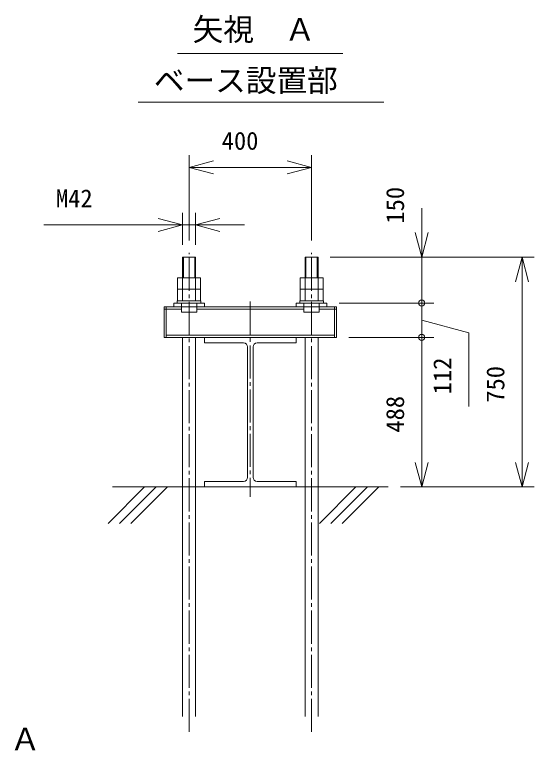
# Model space of a CAD drawing. Units: millimetres, scale not verified. Extents: x -17786 to 17808, y -24773 to 27267.
# Drawn here: x -8085 to 393, y -12798 to -791 of the extents above; entities that cross this region are included whole.
import ezdxf
from ezdxf.enums import TextEntityAlignment as Align

# ---------------------------------------------------------------- set-up
doc = ezdxf.new("R2010")
doc.units = ezdxf.units.MM
doc.header["$LTSCALE"] = 60
doc.linetypes.add('CHAIN2', pattern=[12, 9, -1, 1, -1])
for name, color, linetype, lineweight in [('0-3_05 寸法', 7, 'Continuous', 18), ('0-4_10 当社外形線', 3, 'Continuous', 18), ('0-5_12 当社中心線', 3, 'CHAIN2', 18), ('0-7_20 躯体・土木、外形線', 1, 'Continuous', 18)]:
    doc.layers.add(name, color=color, linetype=linetype, lineweight=lineweight)
doc.styles.add('ＭＳ ゴシック', font='')
doc.styles.get('ＭＳ ゴシック').set_extended_font_data('MS Gothic')

msp = doc.modelspace()

# ---------------------------------------------------------------- linework, layer by layer
at = {"layer": '0-3_05 寸法'}
for p, q in [((-5426, -1426.31), (-2732.82, -1426.31)), ((-6070.51, -2217.32), (-2064.32, -2217.32)), ((-5240.33, -4476.31), (-5240.33, -3083.61)), ((-3240.33, -4476.31), (-3240.33, -3083.61)), ((-5240.33, -3283.61), (-4840.33, -3283.61)), ((-4840.33, -3283.61), (-3640.33, -3283.61)), ((-3240.33, -3283.61), (-3640.33, -3283.61)), ((-1444, -4348.83), (-1444, -3948.83)), ((-5345.33, -4548.83), (-5345.33, -4023.48)), ((-5135.33, -4548.83), (-5135.33, -4023.48)), ((-5745.33, -4223.48), (-7611.99, -4223.48)), ((-5345.33, -4223.48), (-5745.33, -4223.48)), ((-5135.33, -4223.48), (-5345.33, -4223.48)), ((-5135.33, -4223.48), (-4735.33, -4223.48)), ((-4735.33, -4223.48), (-4335.33, -4223.48)), ((-1444, -4748.83), (-1444, -4348.83)), ((-2935.33, -4748.83), (392.62, -4748.83)), ((-2935.33, -4748.83), (-1244, -4748.83)), ((-1444, -5498.83), (-1444, -4748.83)), ((192.62, -4748.83), (192.62, -5148.83)), ((192.62, -8098.83), (192.62, -5148.83)), ((-2790.33, -5498.83), (-1244, -5498.83)), ((-2790.33, -5498.83), (-1244, -5498.83)), ((-1444, -6058.83), (-1444, -5498.83)), ((-1444, -5498.83), (-1444, -5898.83)), ((-2635.33, -6058.83), (-1244, -6058.83)), ((-2635.33, -6058.83), (-1244, -6058.83)), ((-1444, -8098.83), (-1444, -6058.83)), ((-1444, -8498.83), (-1444, -8098.83)), ((192.62, -8498.83), (192.62, -8098.83)), ((-1790.33, -8498.83), (-1244, -8498.83)), ((-1790.33, -8498.83), (392.62, -8498.83))]:
    msp.add_line(p, q, dxfattribs=at)
for points in [[(-4840.33, -3390.79), (-5240.33, -3283.61), (-4840.33, -3176.43)], [(-3640.33, -3176.43), (-3240.33, -3283.61), (-3640.33, -3390.79)], [(-5745.33, -4116.3), (-5345.33, -4223.48), (-5745.33, -4330.66)], [(-4735.33, -4330.66), (-5135.33, -4223.48), (-4735.33, -4116.3)], [(-1336.82, -4348.83), (-1444, -4748.83), (-1551.18, -4348.83)], [(85.44, -5148.83), (192.62, -4748.83), (299.8, -5148.83)], [(-1444, -5778.83), (-673.43, -5986.29), (-673.43, -7186.29)], [(-1336.82, -8098.83), (-1444, -8498.83), (-1551.18, -8098.83)], [(299.8, -8098.83), (192.62, -8498.83), (85.44, -8098.83)]]:
    msp.add_lwpolyline(points, dxfattribs=at)
for centre in [(-1444, -5498.83), (-1444, -5498.83), (-1444, -6058.83), (-1444, -6058.83)]:
    msp.add_circle(centre, 50, dxfattribs=at)
at = {"layer": '0-4_10 当社外形線'}
for p, q in [((-5332.83, -5083.83), (-5332.83, -4748.83)), ((-5147.83, -5083.83), (-5147.83, -4748.83)), ((-3332.83, -5083.83), (-3332.83, -4748.83)), ((-3147.83, -5083.83), (-3147.83, -4748.83)), ((-5345.33, -5463.83), (-5345.33, -5083.83)), ((-3135.33, -5463.83), (-3135.33, -5083.83)), ((-5490.33, -5498.83), (-4990.33, -5498.83)), ((-5365.33, -5648.83), (-5365.33, -5498.83)), ((-5115.33, -5648.83), (-5115.33, -5498.83)), ((-2990.33, -5498.83), (-3490.33, -5498.83)), ((-3365.33, -5648.83), (-3365.33, -5498.83)), ((-3115.33, -5648.83), (-3115.33, -5498.83)), ((-5645.33, -5558.83), (-5365.33, -5558.83)), ((-5645.33, -6058.83), (-5645.33, -5558.83)), ((-5645.33, -5596.33), (-5365.33, -5596.33)), ((-5615.33, -6058.83), (-5615.33, -5558.83)), ((-5365.33, -5558.83), (-5115.33, -5558.83)), ((-5115.33, -5558.83), (-3365.33, -5558.83)), ((-5115.33, -5596.33), (-3365.33, -5596.33)), ((-3115.33, -5558.83), (-3365.33, -5558.83)), ((-2835.33, -5558.83), (-3115.33, -5558.83)), ((-2835.33, -5596.33), (-3115.33, -5596.33)), ((-2865.33, -6058.83), (-2865.33, -5558.83)), ((-2835.33, -6058.83), (-2835.33, -5558.83)), ((-5365.33, -5648.83), (-5115.33, -5648.83)), ((-3115.33, -5648.83), (-3365.33, -5648.83)), ((-4990.33, -6058.83), (-5645.33, -6058.83)), ((-2865.33, -6021.33), (-5615.33, -6021.33)), ((-5345.33, -12248.73), (-5345.33, -6058.83)), ((-5135.33, -6058.83), (-5135.33, -12248.73)), ((-3490.33, -6058.83), (-2835.33, -6058.83)), ((-3345.33, -6058.83), (-3345.33, -12248.73)), ((-3135.33, -12248.73), (-3135.33, -6058.83)), ((-4285.33, -6213.83), (-4285.33, -8343.83)), ((-4195.33, -6213.83), (-4195.33, -8343.83))]:
    msp.add_line(p, q, dxfattribs=at)
for points in [[(-5345.33, -5083.83), (-5345.33, -4748.83), (-5135.33, -4748.83), (-5135.33, -5463.83)], [(-3135.33, -5083.83), (-3135.33, -4748.83), (-3345.33, -4748.83), (-3345.33, -5463.83)], [(-5427.83, -5273.83), (-5427.83, -5083.83), (-5052.83, -5083.83), (-5052.83, -5273.83)], [(-3052.83, -5273.83), (-3052.83, -5083.83), (-3427.83, -5083.83), (-3427.83, -5273.83)], [(-5427.83, -5463.83), (-5427.83, -5273.83), (-5052.83, -5273.83), (-5052.83, -5463.83)], [(-3052.83, -5463.83), (-3052.83, -5273.83), (-3427.83, -5273.83), (-3427.83, -5463.83)], [(-5435.33, -5498.83), (-5435.33, -5463.83), (-5045.33, -5463.83), (-5045.33, -5498.83)], [(-3045.33, -5498.83), (-3045.33, -5463.83), (-3435.33, -5463.83), (-3435.33, -5498.83)], [(-3490.33, -6058.83), (-4990.33, -6058.83), (-4990.33, -6148.83), (-4350.33, -6148.83)], [(-3490.33, -6058.83), (-3490.33, -6148.83), (-4130.33, -6148.83)], [(-3490.33, -8498.83), (-4990.33, -8498.83), (-4990.33, -8408.83), (-4350.33, -8408.83)], [(-3490.33, -8498.83), (-3490.33, -8408.83), (-4130.33, -8408.83)]]:
    msp.add_lwpolyline(points, dxfattribs=at)
for centre, start, end in [((-4350.33, -6213.83), 0, 90), ((-4130.33, -6213.83), 90, 180), ((-4350.33, -8343.83), 270, 0), ((-4130.33, -8343.83), 180, 270)]:
    msp.add_arc(centre, 65, start, end, dxfattribs=at)
at = {"layer": '0-5_12 当社中心線'}
for p, q in [((-5240.33, -12498.83), (-5240.33, -4676.31)), ((-3240.33, -12498.83), (-3240.33, -4676.31)), ((-5490.33, -5558.83), (-5490.33, -5498.83)), ((-4990.33, -5558.83), (-4990.33, -5498.83)), ((-4240.33, -5469.98), (-4240.33, -8659.32)), ((-3490.33, -5558.83), (-3490.33, -5498.83)), ((-2990.33, -5558.83), (-2990.33, -5498.83))]:
    msp.add_line(p, q, dxfattribs=at)
at = {"layer": '0-7_20 躯体・土木、外形線'}
for p, q in [((-6560.87, -9095.03), (-5964.67, -8498.83)), ((-4990.33, -8498.83), (-6490.33, -8498.83)), ((-5778.7, -8498.83), (-6374.9, -9095.03)), ((-6188.94, -9095.03), (-5592.73, -8498.83)), ((-1990.33, -8498.83), (-3490.33, -8498.83)), ((-2516.98, -8498.83), (-3113.18, -9095.03)), ((-2927.22, -9095.03), (-2331.01, -8498.83)), ((-2145.04, -8498.83), (-2741.25, -9095.03))]:
    msp.add_line(p, q, dxfattribs=at)

# ---------------------------------------------------------------- texts
at = {"layer": '0-3_05 寸法', "style": 'ＭＳ ゴシック'}
for s, height, p in [('矢視\u3000Ａ', 366.6, (-5180.53, -1323.73)), ('ベース設置部', 366.6, (-5813.86, -2157.06)), ('400', 293.3, (-4706.99, -3083.61)), ('M42', 293.3, (-7411.99, -4023.48)), ('Ａ', 366.6, (-8163.17, -12907.93))]:
    msp.add_text(s, height=height, dxfattribs=at).set_placement(p, align=Align.BOTTOM_LEFT)
for s, p in [('150', (-1644, -4200.39)), ('112', (-873.43, -6986.29)), ('750', (-7.38, -7123.83)), ('488', (-1644, -7612.16))]:
    msp.add_text(s, height=293.3, rotation=90, dxfattribs=at).set_placement(p, align=Align.BOTTOM_LEFT)

doc.saveas('drawing.dxf')
